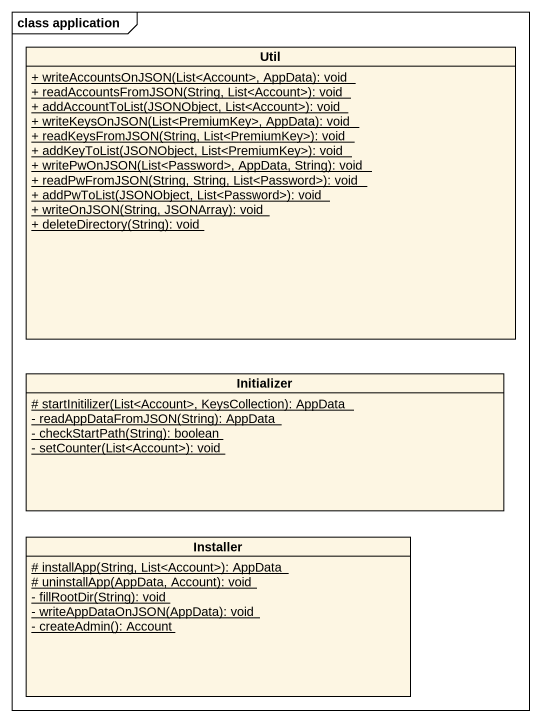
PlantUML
@startuml
mainframe class application
hide circle
hide empty members
skinparam classAttributeIconSize 0
class Util {
  {static} + writeAccountsOnJSON(List<Account>, AppData): void
  {static} + readAccountsFromJSON(String, List<Account>): void
  {static} + addAccountToList(JSONObject, List<Account>): void
  {static} + writeKeysOnJSON(List<PremiumKey>, AppData): void
  {static} + readKeysFromJSON(String, List<PremiumKey>): void
  {static} + addKeyToList(JSONObject, List<PremiumKey>): void
  {static} + writePwOnJSON(List<Password>, AppData, String): void
  {static} + readPwFromJSON(String, String, List<Password>): void
  {static} + addPwToList(JSONObject, List<Password>): void
  {static} + writeOnJSON(String, JSONArray): void
  {static} + deleteDirectory(String): void
}
class Initializer {
  {static} # startInitilizer(List<Account>, KeysCollection): AppData
  {static} - readAppDataFromJSON(String): AppData
  {static} - checkStartPath(String): boolean
  {static} - setCounter(List<Account>): void
}
class Installer {
  {static} # installApp(String, List<Account>): AppData
  {static} # uninstallApp(AppData, Account): void
  {static} - fillRootDir(String): void
  {static} - writeAppDataOnJSON(AppData): void
  {static} - createAdmin(): Account
}
@enduml
